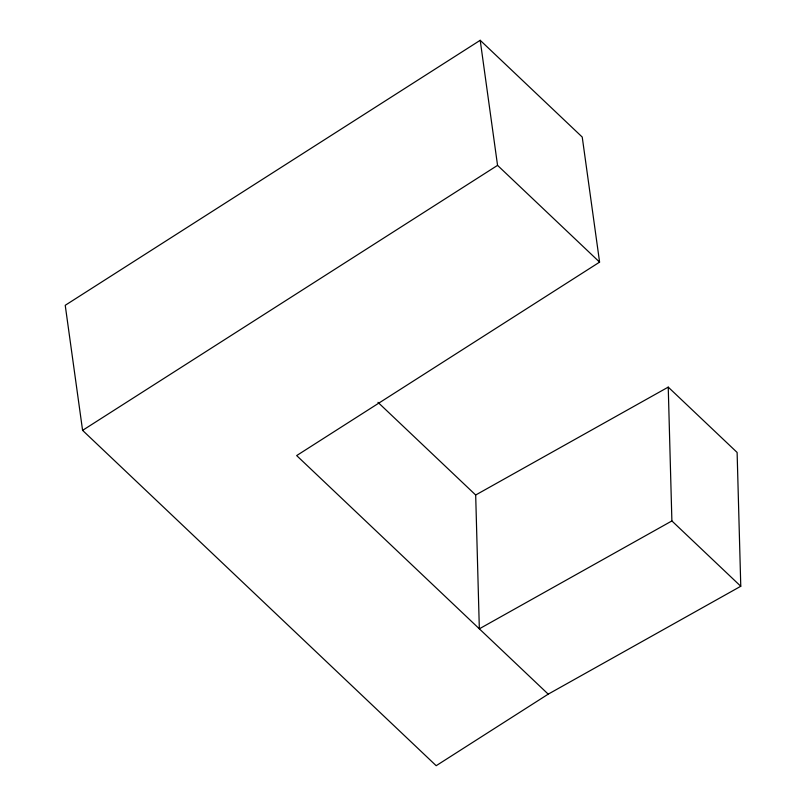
<?xml version="1.0" encoding="UTF-8"?>
<svg xmlns="http://www.w3.org/2000/svg" width="806" height="806" viewBox="0 0 806 806"><rect width="100%" height="100%" fill="white"/><g stroke="black" fill="none" stroke-linecap="round" stroke-linejoin="round"><path stroke-width="1.21" d="M548.221 694.147L296.658 455.581L599.593 262.131L582.234 137.06L480.205 40.3L65.226 305.303L82.585 430.364L436.187 765.7L548.221 694.147L740.774 586.264L737.117 452.448L668.234 387.122L475.681 495.005L479.338 628.821L671.892 520.938L668.234 387.122M82.585 430.364L497.554 165.371L480.205 40.3M497.554 165.371L599.593 262.131M671.892 520.938L740.774 586.264M377.954 402.325L475.681 495.005"/></g></svg>
